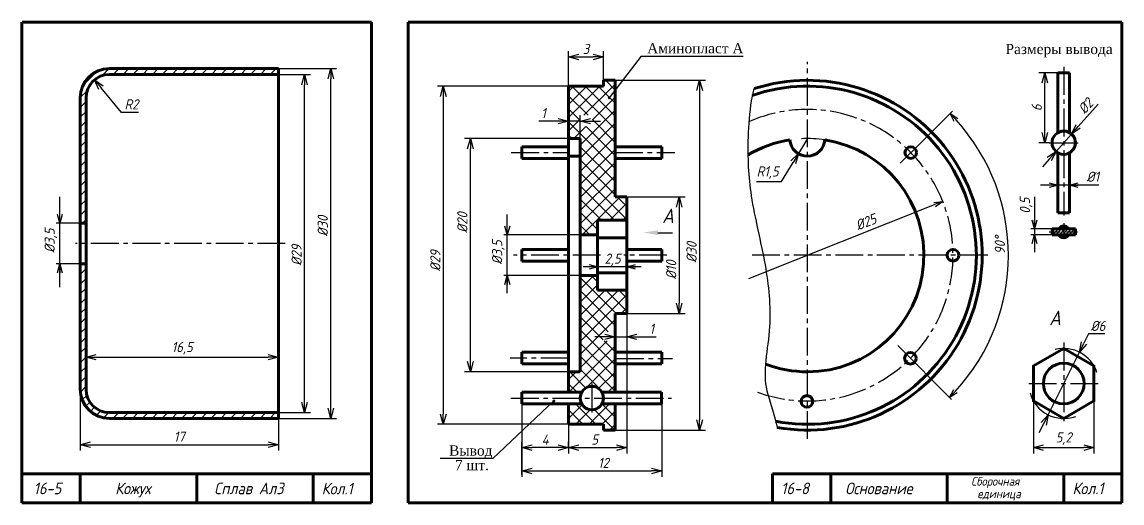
# Model space of a CAD drawing. Header units: millimetres. Extents: x -255 to 513, y 132 to 472.
# Drawn here: x 135 to 512.6, y 307 to 472 of the extents above; entities that cross this region are included whole.
import ezdxf

# ---------------------------------------------------------------- set-up
doc = ezdxf.new("R2010")
doc.units = ezdxf.units.MM
doc.header["$LTSCALE"] = 0.5
for name, pattern in [('ACAD_ISO02W100', [15, 12, -3]), ('CENTER2', [28.575, 19.05, -3.175, 3.175, -3.175]), ('CENTERX2', [4, 2.5, -0.5, 0.5, -0.5])]:
    doc.linetypes.add(name, pattern=pattern)
doc.layers.get('Defpoints').update_dxf_attribs({"color": 5})
doc.styles.get("Standard").update_dxf_attribs({"font": 'isocpeui.ttf', "width": 0.9})
doc.styles.add('стиль1', font='TIMES.TTF')
doc.dimstyles.new('Standart 1', dxfattribs={"dimtxt": 3.5, "dimasz": 3.5, "dimexe": 2, "dimexo": 0, "dimgap": 1, "dimtad": 1, "dimtoh": 1, "dimdec": 0, "dimtxsty": 'Standard', "dimblk": 'OPEN30', "dimcen": 2.5, "dimadec": 0, "dimazin": 0, "dimtfac": 1, "dimtdec": 0, "dimtmove": 0, "dimatfit": 3, "dimldrblk": 'DOTSMALL', "dimfxl": 0, "dimarcsym": 0})

# ---------------------------------------------------------------- blocks, each defined once
blk = doc.blocks.new('_Open30')
at = {"color": 0, "linetype": 'ByBlock', "lineweight": -2}
for p, q in [((-1, 0.27), (0, 0)), ((0, 0), (-1, -0.27)), ((0, 0), (-1, 0))]:
    blk.add_line(p, q, dxfattribs=at)
blk = doc.blocks.new('*D43')
at = {"color": 0, "lineweight": -2}
for p, q in [((338.6, 452), (369.6, 452)), ((367.6, 448.5), (367.6, 335.5)), ((338.6, 332), (369.6, 332))]:
    blk.add_line(p, q, dxfattribs=at)
at = {"layer": 'Defpoints', "color": 0}
for p in [(338.6, 452), (338.6, 332), (367.6, 332)]:
    blk.add_point(p, dxfattribs=at)
at = {"color": 0, "lineweight": -2, "xscale": 3.5, "yscale": 3.5, "zscale": 3.5}
for p, rotation in [((367.6, 452), 90), ((367.6, 332), 270)]:
    blk.add_blockref('_Open30', p, dxfattribs=dict(at, rotation=rotation))
at = {"color": 0, "lineweight": -3, "insert": (364.85, 393), "char_height": 3.5, "attachment_point": 5, "rotation": 90}
blk.add_mtext('%%c30', dxfattribs=at)
blk = doc.blocks.new('_DotSmall')
at = {"color": 0, "linetype": 'ByBlock', "const_width": 0.5}
blk.add_lwpolyline([(-0.0625, 0, 1), (0.0625, 0, 1)], format="xyb", close=True, dxfattribs=at)
blk = doc.blocks.new('*D44')
at = {"color": 0, "lineweight": -2}
for p, q in [((342.6, 411.99), (362.6, 411.99)), ((360.6, 408.49), (360.6, 375.5)), ((342.6, 372), (362.6, 372))]:
    blk.add_line(p, q, dxfattribs=at)
at = {"layer": 'Defpoints', "color": 0}
for p in [(342.6, 411.99), (342.6, 372), (360.6, 372)]:
    blk.add_point(p, dxfattribs=at)
at = {"color": 0, "lineweight": -2, "xscale": 3.5, "yscale": 3.5, "zscale": 3.5}
for p, rotation in [((360.6, 411.99), 90), ((360.6, 372), 270)]:
    blk.add_blockref('_Open30', p, dxfattribs=dict(at, rotation=rotation))
at = {"color": 0, "lineweight": -3, "insert": (357.85, 387), "char_height": 3.5, "attachment_point": 5, "rotation": 90}
blk.add_mtext('%%c10', dxfattribs=at)
blk = doc.blocks.new('*D45')
at = {"color": 0, "lineweight": -2}
for p, q in [((325.56, 432), (286.92, 432)), ((288.92, 355.5), (288.92, 428.5)), ((326.12, 352), (286.92, 352))]:
    blk.add_line(p, q, dxfattribs=at)
at = {"layer": 'Defpoints', "color": 0}
for p in [(288.92, 432), (325.56, 432), (326.12, 352)]:
    blk.add_point(p, dxfattribs=at)
at = {"color": 0, "lineweight": -2, "xscale": 3.5, "yscale": 3.5, "zscale": 3.5}
for p, rotation in [((288.92, 432), 90), ((288.92, 352), 270)]:
    blk.add_blockref('_Open30', p, dxfattribs=dict(at, rotation=rotation))
at = {"color": 0, "lineweight": -3, "insert": (286.17, 403.21), "char_height": 3.5, "attachment_point": 5, "rotation": 90}
blk.add_mtext('%%c20', dxfattribs=at)
blk = doc.blocks.new('*D46')
at = {"color": 0, "lineweight": -2}
for p, q in [((322.6, 450), (277.63, 450)), ((279.63, 446.5), (279.63, 337.5)), ((322.6, 334), (277.63, 334))]:
    blk.add_line(p, q, dxfattribs=at)
at = {"layer": 'Defpoints', "color": 0}
for p in [(322.6, 450), (279.63, 334), (322.6, 334)]:
    blk.add_point(p, dxfattribs=at)
at = {"color": 0, "lineweight": -2, "xscale": 3.5, "yscale": 3.5, "zscale": 3.5}
for p, rotation in [((279.63, 450), 90), ((279.63, 334), 270)]:
    blk.add_blockref('_Open30', p, dxfattribs=dict(at, rotation=rotation))
at = {"color": 0, "lineweight": -3, "insert": (276.88, 390.11), "char_height": 3.5, "attachment_point": 5, "rotation": 90}
blk.add_mtext('%%c29', dxfattribs=at)
blk = doc.blocks.new('*D47')
at = {"color": 0, "lineweight": -2}
for p, q in [((322.6, 450), (322.6, 462)), ((334.6, 452), (334.6, 462)), ((326.1, 460), (331.1, 460))]:
    blk.add_line(p, q, dxfattribs=at)
at = {"layer": 'Defpoints', "color": 0}
for p in [(334.6, 460), (322.6, 450), (334.6, 452)]:
    blk.add_point(p, dxfattribs=at)
at = {"color": 0, "lineweight": -2, "xscale": 3.5, "yscale": 3.5, "zscale": 3.5, "rotation": 180}
blk.add_blockref('_Open30', (322.6, 460), dxfattribs=at)
at = {"color": 0, "lineweight": -2, "xscale": 3.5, "yscale": 3.5, "zscale": 3.5}
blk.add_blockref('_Open30', (334.6, 460), dxfattribs=at)
at = {"color": 0, "lineweight": -3, "insert": (328.6, 462.75), "char_height": 3.5, "attachment_point": 5}
blk.add_mtext('3', dxfattribs=at)
blk = doc.blocks.new('*D48')
at = {"color": 0, "lineweight": -2}
for p, q in [((322.6, 432), (322.6, 440)), ((326.6, 432), (326.6, 440)), ((319.1, 438), (312.46, 438)), ((326.6, 438), (322.6, 438)), ((330.1, 438), (333.6, 438))]:
    blk.add_line(p, q, dxfattribs=at)
at = {"layer": 'Defpoints', "color": 0}
for p in [(326.6, 438), (322.6, 432), (326.6, 432)]:
    blk.add_point(p, dxfattribs=at)
at = {"color": 0, "lineweight": -2, "xscale": 3.5, "yscale": 3.5, "zscale": 3.5}
blk.add_blockref('_Open30', (322.6, 438), dxfattribs=at)
at = {"color": 0, "lineweight": -2, "xscale": 3.5, "yscale": 3.5, "zscale": 3.5, "rotation": 180}
blk.add_blockref('_Open30', (326.6, 438), dxfattribs=at)
at = {"color": 0, "lineweight": -3, "insert": (314.03, 440.75), "char_height": 3.5, "attachment_point": 5}
blk.add_mtext('1', dxfattribs=at)
blk = doc.blocks.new('*D49')
at = {"color": 0, "lineweight": -2}
for p, q in [((404.59, 432), (401.51, 426.85)), ((395.77, 417.24), (399.72, 423.85)), ((387.17, 417.24), (395.77, 417.24))]:
    blk.add_line(p, q, dxfattribs=at)
at = {"layer": 'Defpoints', "color": 0}
for p in [(404.59, 432), (401.51, 426.85)]:
    blk.add_point(p, dxfattribs=at)
at = {"color": 0, "lineweight": -2, "xscale": 3.5, "yscale": 3.5, "zscale": 3.5, "rotation": 59.12671472466238}
blk.add_blockref('_Open30', (401.51, 426.85), dxfattribs=at)
at = {"color": 0, "lineweight": -3, "insert": (390.97, 420.34), "char_height": 3.5, "attachment_point": 5}
blk.add_mtext('R1,5', dxfattribs=at)
blk = doc.blocks.new('*D50')
at = {"color": 0, "lineweight": -2}
for p, q in [((342.6, 372), (342.6, 362)), ((335.1, 364), (331.6, 364)), ((338.6, 366), (338.6, 362)), ((338.6, 364), (342.6, 364)), ((346.1, 364), (352.75, 364))]:
    blk.add_line(p, q, dxfattribs=at)
at = {"layer": 'Defpoints', "color": 0}
for p in [(342.6, 372), (338.6, 366), (338.6, 364)]:
    blk.add_point(p, dxfattribs=at)
at = {"color": 0, "lineweight": -2, "xscale": 3.5, "yscale": 3.5, "zscale": 3.5}
blk.add_blockref('_Open30', (338.6, 364), dxfattribs=at)
at = {"color": 0, "lineweight": -2, "xscale": 3.5, "yscale": 3.5, "zscale": 3.5, "rotation": 180}
blk.add_blockref('_Open30', (342.6, 364), dxfattribs=at)
at = {"color": 0, "lineweight": -3, "insert": (351.17, 366.75), "char_height": 3.5, "attachment_point": 5}
blk.add_mtext('1', dxfattribs=at)
blk = doc.blocks.new('*D51')
at = {"color": 0, "lineweight": -2}
for p, q in [((342.6, 365), (342.6, 324)), ((322.6, 334), (322.6, 324)), ((326.1, 326), (339.1, 326))]:
    blk.add_line(p, q, dxfattribs=at)
at = {"layer": 'Defpoints', "color": 0}
for p in [(342.6, 365), (322.6, 334), (342.6, 326)]:
    blk.add_point(p, dxfattribs=at)
at = {"color": 0, "lineweight": -2, "xscale": 3.5, "yscale": 3.5, "zscale": 3.5, "rotation": 180}
blk.add_blockref('_Open30', (322.6, 326), dxfattribs=at)
at = {"color": 0, "lineweight": -2, "xscale": 3.5, "yscale": 3.5, "zscale": 3.5}
blk.add_blockref('_Open30', (342.6, 326), dxfattribs=at)
at = {"color": 0, "lineweight": -3, "insert": (331.6, 328.75), "char_height": 3.5, "attachment_point": 5}
blk.add_mtext('5', dxfattribs=at)
blk = doc.blocks.new('*D52')
at = {"color": 0, "lineweight": -2}
for p, q in [((306.6, 341), (306.6, 316)), ((354.6, 342), (354.6, 316)), ((310.1, 318), (351.1, 318))]:
    blk.add_line(p, q, dxfattribs=at)
at = {"layer": 'Defpoints', "color": 0}
for p in [(306.6, 341), (354.6, 342), (354.6, 318)]:
    blk.add_point(p, dxfattribs=at)
at = {"color": 0, "lineweight": -2, "xscale": 3.5, "yscale": 3.5, "zscale": 3.5, "rotation": 180}
blk.add_blockref('_Open30', (306.6, 318), dxfattribs=at)
at = {"color": 0, "lineweight": -2, "xscale": 3.5, "yscale": 3.5, "zscale": 3.5}
blk.add_blockref('_Open30', (354.6, 318), dxfattribs=at)
at = {"color": 0, "lineweight": -3, "insert": (334.6, 320.75), "char_height": 3.5, "attachment_point": 5}
blk.add_mtext('12', dxfattribs=at)
blk = doc.blocks.new('*D53')
at = {"color": 0, "lineweight": -2}
for p, q in [((490.6, 454.58), (484.1, 454.58)), ((486.1, 434.08), (486.1, 451.08)), ((487.6, 430.58), (484.1, 430.58))]:
    blk.add_line(p, q, dxfattribs=at)
at = {"layer": 'Defpoints', "color": 0}
for p in [(486.1, 454.58), (490.6, 454.58), (487.6, 430.58)]:
    blk.add_point(p, dxfattribs=at)
at = {"color": 0, "lineweight": -2, "xscale": 3.5, "yscale": 3.5, "zscale": 3.5}
for p, rotation in [((486.1, 454.58), 90), ((486.1, 430.58), 270)]:
    blk.add_blockref('_Open30', p, dxfattribs=dict(at, rotation=rotation))
at = {"color": 0, "lineweight": -3, "insert": (483.35, 442.58), "char_height": 3.5, "attachment_point": 5, "rotation": 90}
blk.add_mtext('6', dxfattribs=at)
blk = doc.blocks.new('*D54')
at = {"color": 0, "lineweight": -2}
for p, q in [((504.4, 443.85), (497.59, 436.19)), ((489.95, 427.59), (495.26, 433.57)), ((487.62, 424.98), (485.29, 422.36))]:
    blk.add_line(p, q, dxfattribs=at)
at = {"layer": 'Defpoints', "color": 0}
for p in [(495.26, 433.57), (489.95, 427.59)]:
    blk.add_point(p, dxfattribs=at)
at = {"color": 0, "lineweight": -2, "xscale": 3.5, "yscale": 3.5, "zscale": 3.5}
for p, rotation in [((495.26, 433.57), 228.3664606634314), ((489.95, 427.59), 48.36646066343148)]:
    blk.add_blockref('_Open30', p, dxfattribs=dict(at, rotation=rotation))
at = {"color": 0, "lineweight": -3, "insert": (500.1, 443.16), "char_height": 3.5, "attachment_point": 5, "rotation": 48.3665}
blk.add_mtext('%%c2', dxfattribs=at)
blk = doc.blocks.new('*D55')
at = {"color": 0, "lineweight": -2}
for p, q in [((306.6, 316.75), (306.6, 328)), ((319.1, 326), (310.1, 326)), ((322.6, 326), (322.6, 328))]:
    blk.add_line(p, q, dxfattribs=at)
at = {"layer": 'Defpoints', "color": 0}
for p in [(306.6, 326), (322.6, 326), (306.6, 316.75)]:
    blk.add_point(p, dxfattribs=at)
at = {"color": 0, "lineweight": -2, "xscale": 3.5, "yscale": 3.5, "zscale": 3.5, "rotation": 180}
blk.add_blockref('_Open30', (306.6, 326), dxfattribs=at)
at = {"color": 0, "lineweight": -2, "xscale": 3.5, "yscale": 3.5, "zscale": 3.5}
blk.add_blockref('_Open30', (322.6, 326), dxfattribs=at)
at = {"color": 0, "lineweight": -3, "insert": (314.6, 328.75), "char_height": 3.5, "attachment_point": 5}
blk.add_mtext('4', dxfattribs=at)
blk = doc.blocks.new('*D56')
at = {"color": 0, "lineweight": -2}
for p, q in [((501.1, 364.99), (499.53, 361.86)), ((506.67, 364.99), (501.1, 364.99)), ((487.24, 337.27), (497.97, 358.73)), ((485.67, 334.14), (484.11, 331.01))]:
    blk.add_line(p, q, dxfattribs=at)
at = {"layer": 'Defpoints', "color": 0}
for p in [(497.97, 358.73), (487.24, 337.27)]:
    blk.add_point(p, dxfattribs=at)
at = {"color": 0, "lineweight": -2, "xscale": 3.5, "yscale": 3.5, "zscale": 3.5}
for p, rotation in [((497.97, 358.73), 243.4349488229218), ((487.24, 337.27), 63.43494882292173)]:
    blk.add_blockref('_Open30', p, dxfattribs=dict(at, rotation=rotation))
at = {"color": 0, "lineweight": -3, "insert": (504.38, 367.74), "char_height": 3.5, "attachment_point": 5}
blk.add_mtext('%%c6', dxfattribs=at)
blk = doc.blocks.new('*D57')
at = {"color": 0, "lineweight": -2}
for p, q in [((482.21, 342), (482.21, 324)), ((502.99, 342), (502.99, 324)), ((485.71, 326), (499.49, 326))]:
    blk.add_line(p, q, dxfattribs=at)
at = {"layer": 'Defpoints', "color": 0}
for p in [(482.21, 342), (502.99, 342), (502.99, 326)]:
    blk.add_point(p, dxfattribs=at)
at = {"color": 0, "lineweight": -2, "xscale": 3.5, "yscale": 3.5, "zscale": 3.5, "rotation": 180}
blk.add_blockref('_Open30', (482.21, 326), dxfattribs=at)
at = {"color": 0, "lineweight": -2, "xscale": 3.5, "yscale": 3.5, "zscale": 3.5}
blk.add_blockref('_Open30', (502.99, 326), dxfattribs=at)
at = {"color": 0, "lineweight": -3, "insert": (492.6, 329.1), "char_height": 3.5, "attachment_point": 5}
blk.add_mtext('5,2', dxfattribs=at)
blk = doc.blocks.new('*D58')
at = {"color": 0, "lineweight": -2}
for p, q in [((155, 346), (155, 325)), ((223, 336), (223, 325)), ((158.5, 327), (219.5, 327))]:
    blk.add_line(p, q, dxfattribs=at)
at = {"layer": 'Defpoints', "color": 0}
for p in [(155, 346), (223, 336), (223, 327)]:
    blk.add_point(p, dxfattribs=at)
at = {"color": 0, "lineweight": -2, "xscale": 3.5, "yscale": 3.5, "zscale": 3.5, "rotation": 180}
blk.add_blockref('_Open30', (155, 327), dxfattribs=at)
at = {"color": 0, "lineweight": -2, "xscale": 3.5, "yscale": 3.5, "zscale": 3.5}
blk.add_blockref('_Open30', (223, 327), dxfattribs=at)
at = {"color": 0, "lineweight": -3, "insert": (189, 329.77), "char_height": 3.5, "attachment_point": 5}
blk.add_mtext('17', dxfattribs=at)
blk = doc.blocks.new('*D59')
at = {"color": 0, "lineweight": -2}
for p, q in [((223, 454), (234, 454)), ((232, 341.5), (232, 450.5)), ((223, 338), (234, 338))]:
    blk.add_line(p, q, dxfattribs=at)
at = {"layer": 'Defpoints', "color": 0}
for p in [(223, 454), (232, 454), (223, 338)]:
    blk.add_point(p, dxfattribs=at)
at = {"color": 0, "lineweight": -2, "xscale": 3.5, "yscale": 3.5, "zscale": 3.5}
for p, rotation in [((232, 454), 90), ((232, 338), 270)]:
    blk.add_blockref('_Open30', p, dxfattribs=dict(at, rotation=rotation))
at = {"color": 0, "lineweight": -3, "insert": (229.25, 392), "char_height": 3.5, "attachment_point": 5, "rotation": 90}
blk.add_mtext('%%c29', dxfattribs=at)
blk = doc.blocks.new('*D60')
at = {"color": 0, "lineweight": -2}
for p, q in [((223, 456), (243, 456)), ((241, 339.5), (241, 452.5)), ((223, 336), (243, 336))]:
    blk.add_line(p, q, dxfattribs=at)
at = {"layer": 'Defpoints', "color": 0}
for p in [(223, 456), (241, 456), (223, 336)]:
    blk.add_point(p, dxfattribs=at)
at = {"color": 0, "lineweight": -2, "xscale": 3.5, "yscale": 3.5, "zscale": 3.5}
for p, rotation in [((241, 456), 90), ((241, 336), 270)]:
    blk.add_blockref('_Open30', p, dxfattribs=dict(at, rotation=rotation))
at = {"color": 0, "lineweight": -3, "insert": (238.25, 402), "char_height": 3.5, "attachment_point": 5, "rotation": 90}
blk.add_mtext('%%c30', dxfattribs=at)
blk = doc.blocks.new('*D61')
at = {"color": 0, "lineweight": -2}
for p, q in [((169.17, 441), (162.12, 449.46)), ((175.01, 441), (169.17, 441))]:
    blk.add_line(p, q, dxfattribs=at)
at = {"layer": 'Defpoints', "color": 0}
for p in [(159.88, 452.15), (165, 446)]:
    blk.add_point(p, dxfattribs=at)
at = {"color": 0, "lineweight": -2, "xscale": 3.5, "yscale": 3.5, "zscale": 3.5, "rotation": 129.8055699225417}
blk.add_blockref('_Open30', (159.88, 452.15), dxfattribs=at)
at = {"color": 0, "lineweight": -3, "insert": (172.59, 443.75), "char_height": 3.5, "attachment_point": 5}
blk.add_mtext('R2', dxfattribs=at)
blk = doc.blocks.new('*D62')
at = {"color": 0, "lineweight": -2}
for p, q in [((157, 361), (157, 355)), ((223, 361), (223, 355)), ((160.5, 357), (219.5, 357))]:
    blk.add_line(p, q, dxfattribs=at)
at = {"layer": 'Defpoints', "color": 0}
for p in [(157, 361), (223, 361), (223, 357)]:
    blk.add_point(p, dxfattribs=at)
at = {"color": 0, "lineweight": -2, "xscale": 3.5, "yscale": 3.5, "zscale": 3.5, "rotation": 180}
blk.add_blockref('_Open30', (157, 357), dxfattribs=at)
at = {"color": 0, "lineweight": -2, "xscale": 3.5, "yscale": 3.5, "zscale": 3.5}
blk.add_blockref('_Open30', (223, 357), dxfattribs=at)
at = {"color": 0, "lineweight": -3, "insert": (190, 360.1), "char_height": 3.5, "attachment_point": 5}
blk.add_mtext('16,5', dxfattribs=at)

msp = doc.modelspace()

# ---------------------------------------------------------------- hatches: boundary and pattern name
at = {"lineweight": -3}
h = msp.add_hatch(dxfattribs=at)
h.set_pattern_fill('ANSI31', scale=0.75, style=0)
h.set_pattern_definition([(45, (99.3478, 286), (-1.683798, 1.683798), [])])
h.paths.add_polyline_path([(157, 389), (155, 389), (155, 346, 0.414214), (165, 336), (223, 336), (223, 338), (165, 338, -0.414214), (157, 346)])
h.paths.add_polyline_path([(157, 446, -0.414214), (165, 454), (223, 454), (223, 456), (165, 456, 0.414214), (155, 446), (155, 403), (157, 403)])
h = msp.add_hatch(dxfattribs=at)
h.set_pattern_fill('ANSI37', color=256, style=0)
h.set_pattern_definition([(45, (30, -33), (-2.245064, 2.245064), []), (135, (30, -33), (-2.245064, -2.245064), [])])
h.paths.add_polyline_path([(338.6, 448.59), (336.76, 446.2, -0.232397), (336.85, 446, -1), (336.35, 446, -0.622853), (336.76, 446.2), (338.6, 448.59), (338.6, 452), (334.6, 452), (334.6, 450), (322.6, 450), (322.6, 432), (326.6, 432), (326.6, 412), (326.6, 399), (332.6, 399), (332.6, 404), (342.6, 404), (342.6, 412), (338.6, 412)])
h.paths.add_polyline_path([(330.8, 440), (330.8, 436.17), (326.6, 436.17), (326.6, 440)], flags=16)
h.paths.add_polyline_path([(342.6, 380), (332.6, 380), (332.6, 385), (326.62, 385), (326.6, 384.98), (326.6, 352), (322.6, 352), (322.6, 345), (327.03, 345), (327.32, 345.29, -0.549215), (334.07, 345), (338.6, 345), (338.6, 362.64), (334.53, 362.64), (334.53, 365.69), (338.6, 365.69), (338.6, 372), (342.6, 372)])
h.paths.add_polyline_path([(338.6, 341), (334.07, 341, -0.57735), (327.14, 341), (322.6, 341), (322.6, 334), (334.6, 334), (334.6, 332), (338.6, 332)])
h = msp.add_hatch(dxfattribs=at)
h.set_pattern_fill('ANSI31', scale=0.25, style=0)
h.set_pattern_definition([(45, (365.1025, 373), (-0.561266, 0.561266), [])])
h.paths.add_polyline_path([(492.6, 400), (492.6, 401), (488.6, 401), (488.6, 400)])
h.paths.add_polyline_path([(492.6, 399), (492.6, 400), (488.6, 400), (488.6, 399)])
h.paths.add_polyline_path([(496.6, 399), (496.6, 400), (492.6, 400), (492.6, 399)])
h.paths.add_polyline_path([(496.6, 400), (496.6, 401), (492.6, 401), (492.6, 400)])

# ---------------------------------------------------------------- linework, layer by layer
at = {"color": 7, "lineweight": 60}
for p, q in [((255, 472), (135, 472)), ((135, 472), (135, 307)), ((255, 307), (255, 472)), ((267.6, 307), (267.6, 472)), ((267.6, 472), (512.6, 472)), ((512.6, 472), (512.6, 307)), ((165, 456), (223, 456)), ((223, 454), (165, 454)), ((223, 456), (223, 336)), ((490.6, 454.58), (494.6, 454.58)), ((490.6, 454.58), (490.6, 434.05)), ((494.6, 434.05), (494.6, 454.58)), ((334.6, 450), (322.6, 450)), ((322.6, 450), (322.6, 345)), ((334.6, 452), (334.6, 450)), ((338.6, 452), (334.6, 452)), ((338.6, 452), (338.6, 411.99)), ((338.6, 452), (338.6, 452)), ((155, 346), (155, 446)), ((157, 446), (157, 346)), ((322.6, 432), (322.6, 430)), ((322.6, 432), (326.6, 432)), ((326.6, 385), (326.6, 432)), ((326.6, 432), (326.6, 412)), ((306.6, 429.2), (306.6, 425.2)), ((322.6, 429.2), (306.6, 429.2)), ((354.6, 429.2), (338.6, 429.2)), ((354.6, 425.2), (354.6, 429.2)), ((490.6, 427.12), (490.6, 406.58)), ((494.6, 406.58), (494.6, 427.12)), ((306.6, 425.2), (322.6, 425.2)), ((326.6, 426), (322.6, 426)), ((338.6, 425.2), (354.6, 425.2)), ((338.58, 412), (342.6, 412)), ((342.6, 372), (342.6, 412)), ((342.6, 412), (342.6, 404)), ((490.6, 406.58), (494.6, 406.58)), ((155, 403), (157, 403)), ((332.6, 404), (332.6, 399)), ((332.6, 380), (332.6, 404)), ((342.6, 404), (332.6, 404)), ((488.6, 401), (488.6, 399)), ((496.6, 401), (488.6, 401)), ((496.6, 399), (496.6, 401)), ((326.6, 399), (326.6, 392)), ((332.6, 399), (326.6, 399)), ((342.6, 398), (332.6, 398)), ((488.6, 399), (496.6, 399)), ((306.6, 394), (310.6, 394)), ((306.6, 392), (306.6, 394)), ((322.6, 394), (310.6, 394)), ((322.6, 394), (322.6, 390)), ((322.6, 392), (322.6, 394)), ((354.6, 394), (342.6, 394)), ((342.6, 392), (342.6, 394)), ((354.6, 390), (354.6, 394)), ((155, 389), (157, 389)), ((306.6, 390), (306.6, 392)), ((322.6, 390), (306.6, 390)), ((342.6, 392), (342.6, 390)), ((342.6, 390), (354.6, 390)), ((332.6, 386), (342.6, 386)), ((332.6, 385), (326.6, 385)), ((326.6, 352), (326.6, 385)), ((332.6, 380), (332.6, 385)), ((342.6, 380), (332.6, 380)), ((342.6, 372), (342.6, 380)), ((326.6, 352), (326.6, 372)), ((326.6, 352), (326.6, 372)), ((338.6, 372), (338.6, 345)), ((338.6, 372), (342.6, 372)), ((306.6, 358.71), (322.6, 358.71)), ((306.6, 354.71), (306.6, 358.71)), ((322.6, 354.71), (322.6, 356.71)), ((354.6, 358.71), (338.6, 358.71)), ((338.6, 354.81), (338.6, 356.81)), ((338.6, 354.21), (338.6, 356.21)), ((354.6, 354.71), (354.6, 358.71)), ((322.6, 354.71), (306.6, 354.71)), ((322.6, 352.71), (322.6, 354.71)), ((322.6, 352), (322.6, 354)), ((322.6, 345), (322.6, 352)), ((322.6, 352), (322.6, 345)), ((322.6, 352), (322.6, 345)), ((322.6, 352), (326.6, 352)), ((338.6, 354.71), (354.6, 354.71)), ((306.6, 345), (306.6, 343)), ((322.6, 345), (306.6, 345)), ((322.6, 345), (327.14, 345)), ((334.07, 345), (338.55, 345)), ((354.55, 345), (338.55, 345)), ((354.55, 341), (354.55, 345)), ((306.6, 341), (306.6, 343)), ((306.6, 343), (306.6, 341)), ((306.6, 341), (322.6, 341)), ((322.6, 341.04), (322.6, 334)), ((322.6, 334), (322.6, 341.04)), ((322.6, 341), (327.14, 341)), ((322.6, 334), (322.6, 341)), ((334.07, 341), (338.55, 341)), ((338.55, 341), (354.55, 341)), ((338.6, 341.06), (338.6, 332)), ((165, 338), (223, 338)), ((223, 336), (165, 336)), ((334.6, 334), (322.6, 334)), ((334.6, 332), (334.6, 334)), ((338.6, 332), (334.6, 332)), ((255, 317), (135, 317)), ((135, 317), (135, 307)), ((155, 317), (155, 307)), ((195, 317), (195, 307)), ((235, 317), (235, 307)), ((512.6, 317), (392.6, 317)), ((392.6, 317), (392.6, 307)), ((412.6, 317), (412.6, 307)), ((452.6, 317), (452.6, 307)), ((492.6, 317), (492.6, 307)), ((135, 307), (255, 307)), ((512.6, 307), (267.6, 307))]:
    msp.add_line(p, q, dxfattribs=at)
at = {"color": 7, "lineweight": -3}
for p, q in [((347.6, 460.25), (336.6, 446)), ((347.6, 460.25), (382.6, 460.25)), ((443.97, 431.03), (454.44, 441.45)), ((322.6, 431.2), (322.6, 429.2)), ((487.6, 430.58), (497.6, 430.58)), ((504.6, 416), (484.6, 416)), ((148, 381), (148, 412)), ((482.6, 412), (482.6, 393)), ((384.54, 384.02), (448.28, 409.37)), ((301.6, 379), (301.6, 406)), ((155, 403), (146.75, 403)), ((488.6, 401), (481.35, 401)), ((326.6, 399), (300.35, 399)), ((353.3, 399.7), (358.3, 399.7)), ((488.6, 399), (481.35, 399)), ((155, 389), (146.75, 389)), ((347.6, 388), (327.6, 388)), ((332.65, 383.57), (332.65, 388.32)), ((342.61, 383.57), (342.61, 388.32)), ((326.6, 385), (300.35, 385)), ((330.6, 348), (330.6, 338)), ((296.6, 322.25), (317.6, 342)), ((296.6, 322.25), (278.6, 322.25))]:
    msp.add_line(p, q, dxfattribs=at)
at = {"color": 7, "linetype": 'CENTER2', "lineweight": -3}
for p, q in [((404.6, 329), (404.6, 458.33)), ((492.6, 456.58), (492.6, 405.58)), ((302.97, 427.2), (322.57, 427.2)), ((338.6, 427.2), (359.07, 427.2)), ((225.35, 396), (153.35, 396)), ((333.6, 392), (303.75, 392)), ((356.36, 392), (341.6, 392)), ((466.6, 392), (385.56, 392)), ((492.6, 362), (492.6, 335)), ((322.6, 356.71), (302.57, 356.71)), ((338.99, 356.61), (358.33, 356.61)), ((480.6, 348), (504.6, 348)), ((302.86, 343), (357.95, 343))]:
    msp.add_line(p, q, dxfattribs=at)
at = {"color": 7, "linetype": 'ACAD_ISO02W100', "lineweight": -3, "ltscale": 3}
msp.add_line((436.49, 423.61), (443.97, 431.03), dxfattribs=at)
at = {"color": 7, "lineweight": 60, "ltscale": 3}
for p, q in [((306.6, 425.2), (306.6, 427.2)), ((338.6, 425.2), (338.6, 427.2))]:
    msp.add_line(p, q, dxfattribs=at)
at = {"color": 7}
for p, q in [((490.6, 415), (490.6, 417.25)), ((490.6, 415.58), (490.6, 412.46)), ((494.6, 415), (494.6, 417.25)), ((494.6, 415.58), (494.6, 412.46)), ((326.6, 384.98), (326.62, 385)), ((327.03, 345), (327.32, 345.29))]:
    msp.add_line(p, q, dxfattribs=at)
at = {"color": 7, "linetype": 'CENTERX2', "lineweight": -3, "ltscale": 3}
for p, q in [((492.6, 403), (492.6, 397)), ((487.6, 400), (497.6, 400))]:
    msp.add_line(p, q, dxfattribs=at)
at = {"color": 7, "lineweight": -3, "ltscale": 3}
msp.add_line((435.6, 361), (454.1, 342.5), dxfattribs=at)
at = {"color": 7, "const_width": 0.5}
for points in [[(336.35, 446, 1), (336.85, 446, 1)], [(317.35, 342, 1), (317.85, 342, 1)]]:
    msp.add_lwpolyline(points, format="xyb", close=True, dxfattribs=at)
at = {"color": 7, "lineweight": 60}
msp.add_lwpolyline([(492.6, 360), (482.21, 354), (482.21, 342), (492.6, 336), (502.99, 342), (502.99, 354)], close=True, dxfattribs=at)
for centre, radius in [((492.6, 430.58), 4), ((492.6, 348), 7), ((330.6, 343), 4)]:
    msp.add_circle(centre, radius, dxfattribs=at)
at = {"color": 7, "lineweight": 60, "ltscale": 3}
for centre in [(440.11, 427.2), (454.6, 392), (439.96, 356.64), (404.45, 341.85)]:
    msp.add_circle(centre, 2, dxfattribs=at)
at = {"color": 7, "lineweight": 60}
for centre, radius, start, end in [((165, 446), 10, 90, 180), ((165, 446), 8, 90, 180), ((404.6, 392), 58, 259.1803, 109.0682), ((404.59, 432), 6, 184.3166, 355.7141), ((492.6, 400), 2, 30, 150), ((492.6, 400), 2, 210, 330), ((165, 346), 10, 180, 270), ((165, 346), 8, 180, 270)]:
    msp.add_arc(centre, radius, start, end, dxfattribs=at)
at = {"color": 7, "lineweight": 60, "ltscale": 3}
for radius, start, end in [(60, 260.0858, 107.7764), (40, 98.6178, 120.6955), (40, 270, 81.4129), (40, 248.9535, 270)]:
    msp.add_arc((404.6, 392), radius, start, end, dxfattribs=at)
at = {"color": 7, "linetype": 'CENTER2', "lineweight": -3}
msp.add_arc((404.6, 392), 50, 249.9926, 113.6712, dxfattribs=at)
at = {"color": 7, "lineweight": -3}
for centre, radius, start, end in [((404.65, 391.96), 68.96, 317.4927, 42.3334), ((404.6, 392), 40, 81.2538, 92.8624), ((492.6, 348), 12, 18.4349, 104.0362), ((492.6, 348), 12, 195.2551, 289.9831)]:
    msp.add_arc(centre, radius, start, end, dxfattribs=at)
msp.add_open_spline([(386.28, 449.14), (385.81, 447.78), (384.84, 442.61), (383.82, 429.37), (384.69, 411.41), (390.47, 389.99), (392.91, 366.21), (388.4, 349.46), (392.07, 341.45), (394.27, 332.9)], degree=3, knots=[11.171585, 11.171585, 11.171585, 11.171585, 15.652476, 28.021793, 48.902406, 73.233456, 94.446659, 118.777709, 126.572481, 126.572481, 126.572481, 126.572481], dxfattribs=at)
at = {"color": 7}
msp.add_solid([(353.31, 400.53), (353.28, 398.87), (348.3, 399.8)], dxfattribs=at)

# ---------------------------------------------------------------- block references
at = {"color": 7, "lineweight": -3, "yscale": 3, "zscale": 3}
for p, xscale, rotation in [((453.56, 440.57), 3.000000000000016, 133.5797863036934), ((494.6, 416), 3, 180), ((451.06, 410.48), 2.999999999999991, 21.68595105770131), ((148, 403), 3, 270), ((301.6, 399), 3, 270), ((482.6, 401), 3, 270), ((482.6, 399), 3, 90), ((148, 389), 3, 90), ((342.6, 388), 3, 180), ((301.6, 385), 3, 90), ((453.41, 343.19), 3.000000000000004, 226.2463514022382)]:
    msp.add_blockref('_Open30', p, dxfattribs=dict(at, xscale=xscale, rotation=rotation))
at = {"color": 7, "lineweight": -3, "xscale": 3, "yscale": 3, "zscale": 3}
for p in [(490.6, 416), (332.65, 388)]:
    msp.add_blockref('_Open30', p, dxfattribs=at)

# ---------------------------------------------------------------- texts
at = {"color": 7, "lineweight": -3, "style": 'стиль1'}
for s, p in [('Аминопласт А', (349.6, 461.25)), ('Вывод', (281.6, 323.25)), ('7 шт.', (283.6, 318.25))]:
    msp.add_text(s, height=3.5, dxfattribs=at).set_placement(p)
at = {"color": 7, "style": 'стиль1'}
msp.add_text('Размеры вывода', height=3.5, dxfattribs=at).set_placement((472.6, 461))
at = {"color": 7, "width": 0.9}
for s, height, p in [('A', 5, (354.73, 403.02)), ('A', 5, (487.6, 368)), ('16-5', 4, (139, 310)), ('Кожух', 4, (167, 310)), ('Сплав Ал3', 4, (201, 310)), ('Кол.1', 4, (237.89, 309.95)), ('16-8', 4, (395.6, 310)), ('Основание', 4, (417.6, 310)), ('Сборочная', 3, (460.81, 312.94)), ('Кол.1', 4, (495.6, 310)), ('единица', 3, (462.98, 308.65))]:
    msp.add_text(s, height=height, dxfattribs=at).set_placement(p)
at = {"color": 7, "lineweight": -3, "char_height": 3.5, "attachment_point": 5}
for s, insert in [('%%c1', (502.6, 418.93)), ('2,5', (337.76, 390.42))]:
    msp.add_mtext(s, dxfattribs=dict(at, insert=insert))
for s, insert, rotation in [('0,5', (479.68, 409), 90), ('%%c25', (424.7, 403.4), 21.686), ('%%c3,5', (144.9, 397), 90)]:
    msp.add_mtext(s, dxfattribs=dict(at, insert=insert, rotation=rotation))
at = {"color": 7, "char_height": 3.5, "attachment_point": 5, "rotation": 90}
for s, insert in [('%%c3,5', (298.5, 393)), ('90°', (470.67, 395.48))]:
    msp.add_mtext(s, dxfattribs=dict(at, insert=insert))

# ---------------------------------------------------------------- dimensions: what is measured, and where the dimension line sits
at = {"color": 7, "lineweight": -3}
for base, p1, p2, text, picture, middle in [((334.6, 460), (322.6, 450), (334.6, 452), '3', '*D47', (328.6, 460)), ((326.6, 438), (322.6, 432), (326.6, 432), '1', '*D48', (314.03, 438)), ((338.6, 364), (342.6, 372), (338.6, 366), '1', '*D50', (351.17, 364)), ((342.6, 326), (322.6, 334), (342.6, 365), '5', '*D51', (331.6, 326)), ((223, 357), (157, 361), (223, 361), '16,5', '*D62', (190, 357)), ((223, 327), (155, 346), (223, 336), '17', '*D58', (189, 327)), ((354.6, 318), (306.6, 341), (354.6, 342), '12', '*D52', (334.6, 318)), ((502.99, 326), (482.21, 342), (502.99, 342), '5,2', '*D57', (492.6, 326)), ((306.6, 326), (322.6, 326), (306.6, 316.75), '4', '*D55', (314.6, 326))]:
    dim = msp.add_linear_dim(base=base, p1=p1, p2=p2, text=text, dimstyle='Standart 1', dxfattribs=at)
    dim.commit()
    dim.dimension.update_dxf_attribs({"geometry": picture, "text_midpoint": middle, "dimtype": 160})
for base, p1, p2, text, picture, middle in [((241, 456), (223, 336), (223, 456), '%%c30', '*D60', (241, 402)), ((232, 454), (223, 338), (223, 454), '%%c29', '*D59', (232, 392)), ((486.1, 454.58), (487.6, 430.58), (490.6, 454.58), '6', '*D53', (486.1, 442.58))]:
    dim = msp.add_linear_dim(base=base, p1=p1, p2=p2, angle=90, text=text, dimstyle='Standart 1', dxfattribs=at)
    dim.commit()
    dim.dimension.update_dxf_attribs({"geometry": picture, "text_midpoint": middle, "dimtype": 160})
dim = msp.add_radius_dim(center=(165, 446), mpoint=(159.88, 452.15), text='R2', dimstyle='Standart 1', dxfattribs=at)
dim.commit()
dim.dimension.update_dxf_attribs({"geometry": '*D61', "text_midpoint": (172.59, 441), "dimtype": 164})
at = {"color": 7, "lineweight": -3, "ltscale": 3}
for base, p1, p2, text, picture, middle in [((279.63, 334), (322.6, 450), (322.6, 334), '%%c29', '*D46', (279.63, 390.11)), ((367.6, 332), (338.6, 452), (338.6, 332), '%%c30', '*D43', (367.6, 393)), ((288.92, 432), (326.12, 352), (325.56, 432), '%%c20', '*D45', (288.92, 403.21)), ((360.6, 372), (342.6, 411.99), (342.6, 372), '%%c10', '*D44', (360.6, 387))]:
    dim = msp.add_linear_dim(base=base, p1=p1, p2=p2, angle=90, text=text, dimstyle='Standart 1', dxfattribs=at)
    dim.commit()
    dim.dimension.update_dxf_attribs({"geometry": picture, "text_midpoint": middle, "dimtype": 160})
at = {"color": 7, "lineweight": -3}
for p1, p2, text, picture, middle in [((489.95, 427.59), (495.26, 433.57), '%%c2', '*D54', (500.1, 443.16)), ((487.24, 337.27), (497.97, 358.73), '%%c6', '*D56', (504.38, 367.74))]:
    dim = msp.add_diameter_dim_2p(p1=p1, p2=p2, text=text, dimstyle='Standart 1', dxfattribs=at)
    dim.commit()
    dim.dimension.update_dxf_attribs({"geometry": picture, "text_midpoint": middle})
dim = msp.add_radius_dim(center=(404.59, 432), mpoint=(401.51, 426.85), text='R1,5', dimstyle='Standart 1', dxfattribs=at)
dim.commit()
dim.dimension.update_dxf_attribs({"geometry": '*D49', "text_midpoint": (390.97, 420.34)})

doc.saveas('drawing.dxf')
